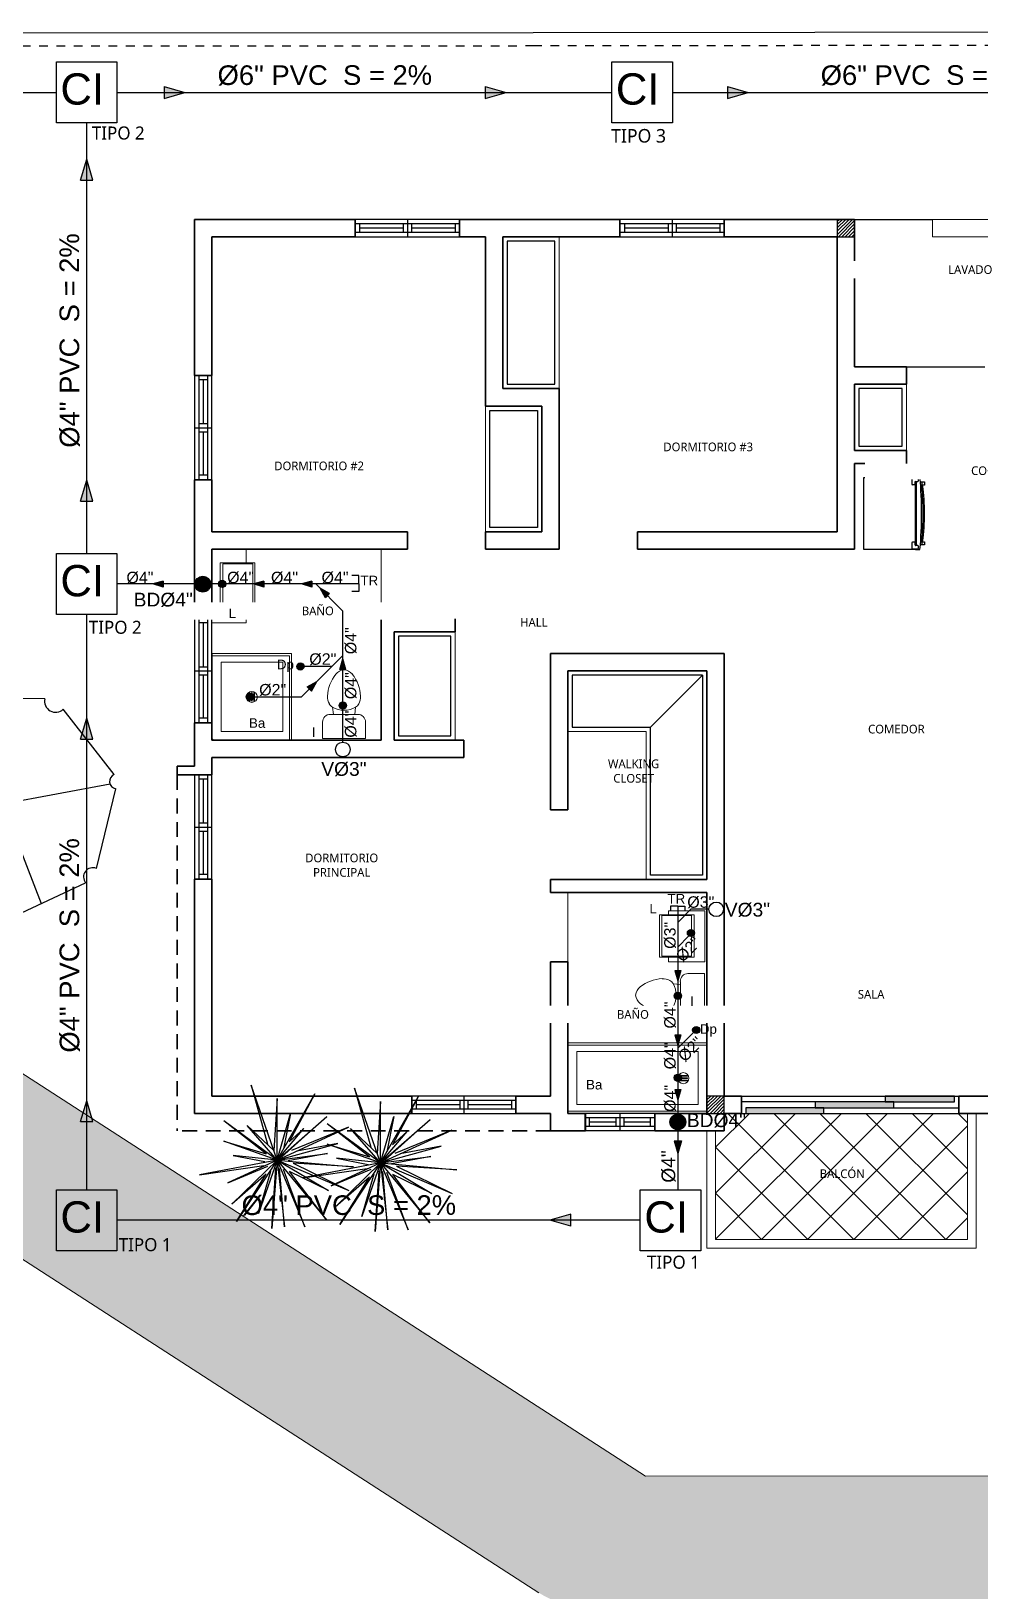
# Model space of a CAD drawing. Header units: feet. Extents: x 1019 to 2236, y -546 to 122.
# Drawn here: x 1073.39 to 1084.31, y 90.85 to 108.82 of the extents above; entities that cross this region are included whole.
import ezdxf

# ---------------------------------------------------------------- set-up
doc = ezdxf.new("R2010")
doc.units = ezdxf.units.FT
doc.header["$LTSCALE"] = 0.05
doc.header["$MEASUREMENT"] = 0
doc.linetypes.add('DASHDOT', pattern=[25.4, 12.7, -6.35, 0, -6.35])
doc.linetypes.add('HIDDEN', pattern=[9.525, 6.35, -3.175])
for name, color, linetype, lineweight in [('A-GENM', 8, 'Continuous', 9), ('A-WALL', 7, 'Continuous', 25), ('arq-pisos', 251, 'Continuous', 5), ('closet', 8, 'Continuous', 5), ('COCINA', 8, 'Continuous', 25), ('I-FURN', 8, 'Continuous', 0), ('MB', 8, 'Continuous', 20), ('None', 7, 'Continuous', 5), ('P-SANR-FIXT', 8, 'Continuous', 9)]:
    doc.layers.add(name, color=color, linetype=linetype, lineweight=lineweight)
for name, color, linetype in [('AGUASNEGRAS', 4, 'Continuous'), ('columna', 9, 'Continuous'), ('MB3', 8, 'Continuous'), ('MUROS', 7, 'Continuous'), ('PERT-VENT', 8, 'Continuous'), ('PISO', 8, 'Continuous'), ('SOLAR', 2, 'DASHDOT'), ('TEXTO', 2, 'Continuous'), ('TEXXT', 2, 'Continuous'), ('TXT', 2, 'Continuous')]:
    doc.layers.add(name, color=color, linetype=linetype)
doc.layers.add('PLANTS', color=7, linetype='Continuous', true_color=0x005716)
doc.styles.add('ads', font='trebuc.ttf', dxfattribs={"height": 0.14})
doc.styles.add('DAMIAN', font='arial.ttf', dxfattribs={"height": 0.12})
doc.styles.add('grd', font='arial.ttf', dxfattribs={"height": 0.15})

# ---------------------------------------------------------------- blocks, each defined once
blk = doc.blocks.new('ARBOL4')
at = {"layer": 'PLANTS'}
for p, q in [((-0.215225, 0.439234), (-0.445698, 0.173788)), ((-0.172006, 0.430212), (0, 0)), ((0.18998, 0.442934), (-0.157772, 0.457476)), ((0.465439, 0.126688), (0.258534, 0.409628)), ((0, 0), (0.381619, 0.241316)), ((-0.474293, 0.087687), (-0.409359, -0.263952)), ((0.392021, -0.274733), (0.48214, 0.055782)), ((0, 0), (-0.436626, -0.116299)), ((-0.37373, -0.251589), (0, 0)), ((0, 0), (-0.030926, -0.456175)), ((0.410256, -0.207857), (0, 0)), ((0, 0), (0.311329, -0.356352)), ((-0.375843, -0.309965), (-0.049034, -0.484529)), ((0.011921, -0.485418), (0.345337, -0.341692))]:
    blk.add_line(p, q, dxfattribs=at)
for centre, radius, start, end in [((-0.189074, 0.45647), 0.031319, 213.386078, 1.840691), ((0.228399, 0.434803), 0.03927, 168.050674, 320.127319), ((-0.47347, 0.135212), 0.047533, 269.007996, 54.248581), ((0.474388, 0.091377), 0.036427, 104.220505, 282.287354), ((0, 0), 0.01, 0, 180), ((0, 0), 0.01, 180, 0), ((-0.383672, -0.280455), 0.030531, 284.858551, 147.280869), ((0.371318, -0.310052), 0.04094, 59.622765, 230.608597), ((-0.018543, -0.484042), 0.030495, 357.413361, 180.915833)]:
    blk.add_arc(centre, radius, start, end, dxfattribs=at)
blk = doc.blocks.new('T36')
at = {"color": 86, "linetype": 'Continuous'}
for p, q in [((-0.0034, -0.0094), (-0.0541, 0.4721)), ((-0.0541, 0.4721), (-0.0034, 0.092)), ((-0.0034, -0.0094), (0.0979, 0.4721)), ((-0.0034, 0.092), (0.0979, 0.4721)), ((-0.0034, -0.0094), (-0.2936, 0.3918)), ((-0.2936, 0.3918), (-0.0795, 0.0666)), ((-0.0034, -0.0094), (-0.1808, 0.3454)), ((-0.1808, 0.3454), (-0.083, 0.1007)), ((-0.0034, -0.0094), (0.3071, 0.3693)), ((-0.0034, -0.0094), (0.1233, 0.3454)), ((0.3071, 0.3693), (0.0526, 0.0804)), ((0.1233, 0.3454), (0.0526, 0.0804)), ((-0.0034, -0.0094), (-0.3329, 0.244)), ((-0.3329, 0.244), (-0.0288, 0.0159)), ((-0.0034, -0.0094), (-0.1048, 0.2947)), ((-0.1048, 0.2947), (-0.0107, 0.0594)), ((-0.0034, -0.0094), (0.3767, 0.244)), ((0.3767, 0.244), (0.0473, 0.0413)), ((-0.0034, -0.0094), (-0.4596, 0.1426)), ((-0.4596, 0.1426), (-0.1302, 0.0413)), ((-0.0034, -0.0094), (-0.2315, 0.1173)), ((-0.2315, 0.1173), (-0.1302, 0.0413)), ((-0.0034, -0.0094), (0.4021, 0.1173)), ((0.4021, 0.1173), (0.0473, 0.0159)), ((-0.0034, -0.0094), (-0.3076, 0.0159)), ((-0.3076, 0.0159), (-0.0795, 0.0159)), ((-0.0034, -0.0094), (0.4274, 0.0413)), ((0.4274, 0.0413), (0.0473, -0.0094)), ((-0.0034, -0.0094), (-0.4343, -0.2629)), ((-0.4343, -0.2629), (-0.0887, -0.0901)), ((-0.0034, -0.0094), (-0.3836, -0.0854)), ((-0.3836, -0.0854), (-0.0585, -0.0418)), ((-0.0034, -0.0094), (-0.1808, -0.3896)), ((-0.0034, -0.0094), (-0.1808, -0.2375)), ((-0.1808, -0.2375), (-0.0585, -0.0418)), ((-0.0288, -0.0854), (-0.1808, -0.3896)), ((-0.0034, -0.0094), (-0.0541, -0.3642)), ((-0.0541, -0.3642), (-0.0288, -0.0854)), ((-0.0034, -0.0094), (0.1832, -0.4725)), ((-0.0034, -0.0094), (0.4274, -0.1868)), ((-0.0034, -0.0094), (0.0219, -0.2882)), ((-0.0034, -0.0094), (0.3514, -0.0601)), ((-0.0034, -0.0094), (0.1993, -0.2882)), ((-0.0034, -0.0094), (0.326, -0.2375)), ((0.0219, -0.2882), (0.0219, -0.0854)), ((0.1993, -0.2882), (0.0473, -0.0601)), ((0.1832, -0.4725), (0.0473, -0.0854)), ((0.3514, -0.0601), (0.0726, -0.0348)), ((0.4274, -0.1868), (0.0979, -0.0601)), ((0.0979, -0.0601), (0.326, -0.2375))]:
    blk.add_line(p, q, dxfattribs=at)
blk = doc.blocks.new('Arbol222')
at = {"layer": 'PLANTS', "lineweight": 15, "xscale": 1.5, "yscale": 1.5, "zscale": 1.5}
blk.add_blockref('T36', (0.005, 0.014), dxfattribs=at)
blk = doc.blocks.new('A$C7FF54E45')
at = {"layer": 'SOLAR', "linetype": 'Continuous', "ltscale": 0.15}
blk.add_lwpolyline([(66.124, 33.191), (34.853, 30.693), (7.642, 28.496), (3.32, 28.119), (3.338, 28.271), (7.63, 28.645), (34.841, 30.843), (66.26, 33.352), (68.078, 13.246), (60.53, 11.749), (47.102, 9.086), (34.373, 6.546), (24.073, 4.557), (22.007, 4.131), (9.481, 1.696), (-0.018, -0.156), (0, 0)], dxfattribs=at)
at = {"layer": 'SOLAR', "ltscale": 0.03}
blk.add_lwpolyline([(3.342, 28.196), (7.636, 28.57), (34.847, 30.768), (66.118, 33.265), (67.917, 13.367), (60.501, 11.896), (47.073, 9.233), (34.344, 6.693), (24.044, 4.704), (21.978, 4.278), (9.452, 1.843), (0, 0), (3.328, 28.184)], dxfattribs=at)
blk = doc.blocks.new('bath_sink_6127 - bath_sink_6127-542651-Nivel 1')
at = {"layer": 'I-FURN'}
for p, q in [((0.293, 0.244), (0.293, 0.4)), ((0.395, 0.244), (-0.005, 0.244)), ((-0.005, 0.244), (-0.005, -0.245)), ((0.025, -0.234), (0.025, 0.233)), ((0.025, 0.233), (0.369, 0.233)), ((0.369, 0.233), (0.369, -0.234)), ((0.395, -0.245), (0.395, 0.244)), ((-0.005, -0.245), (0.395, -0.245)), ((0.369, -0.234), (0.025, -0.234)), ((0.293, -0.448), (0.293, -0.245)), ((-0.1, -0.448), (0.293, -0.448))]:
    blk.add_line(p, q, dxfattribs=at)
blk = doc.blocks.new('Toilet_-_Tank_-_3D_4840 - 17_ High_ Seat Not Visible-536545-Nivel 1')
at = {"layer": 'P-SANR-FIXT'}
for p, q in [((0.248, 0.489), (-0.248, 0.489)), ((-0.248, 0.489), (-0.248, 0.298)), ((0.248, 0.298), (0.248, 0.489)), ((-0.159, 0.21), (-0.123, 0.21)), ((-0.123, 0.21), (-0.132, 0.127)), ((-0.123, 0.21), (0.123, 0.21)), ((0.132, 0.127), (0.123, 0.21)), ((0.123, 0.21), (0.159, 0.21))]:
    blk.add_line(p, q, dxfattribs=at)
for centre, radius, start, end in [((-0.159, 0.298), 0.0889, 180, 270), ((0.159, 0.298), 0.0889, 270, 360), ((-0.023, 0.008), 0.167, 151.0596, 182.709), ((-0.083, 0.041), 0.0995, 119.8981, 151.0596), ((0, -0.104), 0.266, 90.1019, 119.8981), ((0, -0.104), 0.266, 60.1019, 89.8981), ((0.083, 0.041), 0.0995, 28.9404, 60.1019), ((0.023, 0.008), 0.167, 357.291, 28.9404), ((0.25, 0.021), 0.441, 182.709, 218.5058), ((-0.25, 0.021), 0.441, 321.4942, 357.291), ((0.011, -0.169), 0.136, 218.5058, 265.219), ((-0.011, -0.169), 0.136, 274.781, 321.4942)]:
    blk.add_arc(centre, radius, start, end, dxfattribs=at)
blk = doc.blocks.new('Shower_Stall_9385 - 1-684532-Nivel 1')
at = {"layer": 'P-SANR-FIXT'}
for p, q in [((-0.576, 0.533), (0.424, 0.533)), ((-0.576, -0.381), (-0.576, 0.533)), ((0.424, 0.508), (-0.551, 0.508)), ((-0.551, -0.381), (-0.551, 0.508)), ((-0.475, -0.279), (-0.475, 0.432)), ((-0.475, 0.432), (0.322, 0.432)), ((0.322, 0.432), (0.322, -0.279)), ((-0.121, 0.108), (-0.032, 0.108)), ((-0.032, 0.099), (-0.121, 0.099)), ((-0.121, 0.081), (-0.032, 0.081)), ((-0.032, 0.072), (-0.121, 0.072)), ((-0.121, 0.053), (-0.032, 0.053)), ((-0.032, 0.044), (-0.121, 0.044)), ((0.322, -0.279), (-0.475, -0.279)), ((-0.576, -0.381), (-0.551, -0.381)), ((-0.551, -0.381), (0.398, -0.381))]:
    blk.add_line(p, q, dxfattribs=at)
for centre, radius, start, end in [((-0.076, 0.076), 0.0635, 360, 180), ((-0.076, 0.076), 0.0635, 0, 180), ((-0.076, 0.076), 0.0635, 180, 360), ((-0.076, 0.076), 0.0635, 180, 360), ((-0.121, 0.103), 0.00444, 90, 270), ((-0.121, 0.076), 0.00444, 90, 270), ((-0.121, 0.049), 0.00444, 90, 270), ((-0.032, 0.103), 0.00444, 270, 90), ((-0.032, 0.076), 0.00444, 270, 90), ((-0.032, 0.049), 0.00444, 270, 90), ((0.398, -0.356), 0.0254, 270, 360)]:
    blk.add_arc(centre, radius, start, end, dxfattribs=at)
blk = doc.blocks.new('bath_sink_6127 - bath_sink_6127-V2-Nivel 1')
at = {"layer": 'I-FURN'}
for p, q in [((0.293, 0.297), (-0.127, 0.297)), ((-0.127, 0.297), (-0.127, -0.29)), ((0.395, 0.244), (-0.005, 0.244)), ((-0.005, 0.244), (-0.005, -0.245)), ((0.025, -0.234), (0.025, 0.233)), ((0.025, 0.233), (0.369, 0.233)), ((0.293, 0.244), (0.293, 0.297)), ((0.369, 0.233), (0.369, -0.234)), ((0.395, -0.245), (0.395, 0.244)), ((0.293, -0.29), (-0.127, -0.29)), ((-0.005, -0.245), (0.395, -0.245)), ((0.369, -0.234), (0.025, -0.234)), ((0.293, -0.29), (0.293, -0.245))]:
    blk.add_line(p, q, dxfattribs=at)
blk = doc.blocks.new('A$C007B5363')
at = {"layer": 'COCINA'}
for p, q in [((0, 0.829), (0.594, 0.829)), ((0, 0), (0, 0.829)), ((0.551, 0.816), (0.551, 0.752)), ((0.621, 0.822), (0.557, 0.822)), ((0.557, 0.746), (0.582, 0.746)), ((0.589, 0.752), (0.589, 0.778)), ((0.594, 0.829), (0.601, 0.829)), ((0.594, 0.822), (0.594, 0.829)), ((0.594, 0.045), (0.594, 0.784)), ((0.595, 0.784), (0.621, 0.784)), ((0.601, 0.829), (0.601, 0.822)), ((0.645, 0.829), (0.601, 0.829)), ((0.601, 0.784), (0.601, 0.044)), ((0.627, 0.791), (0.627, 0.816)), ((0.649, 0.778), (0.671, 0.778)), ((0.671, 0.74), (0.651, 0.74)), ((0.671, 0.778), (0.698, 0.778)), ((0.671, 0.74), (0.671, 0.778)), ((0.671, 0.74), (0.671, 0.778)), ((0.698, 0.74), (0.671, 0.74)), ((0.671, 0.74), (0.671, 0.702)), ((0.671, 0.702), (0.671, 0.74)), ((0.699, 0.74), (0.699, 0.778)), ((0.654, 0.702), (0.671, 0.702)), ((0.594, 0), (0, 0)), ((0.551, 0.076), (0.551, 0.013)), ((0.582, 0.083), (0.557, 0.083)), ((0.557, 0.006), (0.621, 0.006)), ((0.589, 0.051), (0.589, 0.076)), ((0.594, 0), (0.594, 0.006)), ((0.594, 0), (0.601, 0)), ((0.621, 0.044), (0.595, 0.044)), ((0.601, 0.006), (0.601, 0)), ((0.601, 0), (0.645, 0)), ((0.627, 0.013), (0.627, 0.038)), ((0.671, 0.051), (0.649, 0.051)), ((0.651, 0.089), (0.671, 0.089)), ((0.671, 0.127), (0.654, 0.127)), ((0.671, 0.127), (0.671, 0.089)), ((0.671, 0.089), (0.671, 0.127)), ((0.671, 0.089), (0.698, 0.089)), ((0.671, 0.051), (0.671, 0.089)), ((0.671, 0.051), (0.671, 0.089)), ((0.698, 0.051), (0.671, 0.051)), ((0.699, 0.051), (0.699, 0.089))]:
    blk.add_line(p, q, dxfattribs=at)
for centre, radius, start, end in [((0.557, 0.816), 0.00635, 90, 180), ((0.557, 0.752), 0.00635, 180, 270), ((0.582, 0.752), 0.00635, 270, 360), ((0.595, 0.778), 0.00635, 90, 180), ((0.621, 0.816), 0.00635, 360, 90), ((0.621, 0.791), 0.00635, 270, 360), ((-3.851, 0.414), 4.515, 354.7351, 5.2649), ((-1.675, 0.414), 2.373, 352.1151, 7.8849), ((-3.079, 0.414), 3.761, 355.6182, 4.3818), ((0.557, 0.076), 0.00635, 90, 180), ((0.557, 0.013), 0.00635, 180, 270), ((0.582, 0.076), 0.00635, 360, 90), ((0.595, 0.051), 0.00635, 180, 270), ((0.621, 0.038), 0.00635, 360, 90), ((0.621, 0.013), 0.00635, 270, 360)]:
    blk.add_arc(centre, radius, start, end, dxfattribs=at)
blk = doc.blocks.new('A$C45091238')
for points in [[(1.653, 0.133), (2.45, 0.133), (2.45, 0.2), (1.653, 0.2)], [(0.05, 0), (0.946, 0), (0.946, 0.067), (0.05, 0.067)], [(0.846, 0.067), (1.753, 0.067), (1.753, 0.133), (0.846, 0.133)]]:
    blk.add_hatch(color=256).paths.add_polyline_path(points)
at = {"layer": 'PERT-VENT', "extrusion": (-6.28888e-16, -1.94037e-15, -1)}
for points in [[(-1.653, 0.133), (-2.45, 0.133), (-2.45, 0.2), (-1.653, 0.2)], [(-0.05, 0), (-0.946, 0), (-0.946, 0.067), (-0.05, 0.067)], [(-0.846, 0.067), (-1.753, 0.067), (-1.753, 0.133), (-0.846, 0.133)]]:
    blk.add_lwpolyline(points, close=True, dxfattribs=at)
at = {"layer": 'PISO'}
for p, q in [((0, 0.2), (2.5, 0.2)), ((0, 0), (2.5, 0))]:
    blk.add_line(p, q, dxfattribs=at)
at = {"layer": 'PISO', "extrusion": (-6.28888e-16, -1.94037e-15, -1)}
for p, q in [((0.896, 0.133), (0, 0.133)), ((1.753, 0.067), (2.5, 0.067))]:
    blk.add_line(p, q, dxfattribs=at)
blk = doc.blocks.new('A$C24CF40E6')
at = {"layer": 'P-SANR-FIXT', "extrusion": (-2.36783e-12, 8.94772e-16, -1)}
for p, q in [((0, 0.814), (1.6, 0.814)), ((1.6, 0.789), (0, 0.789)), ((1.6, 0.814), (1.6, 0.789)), ((1.6, 0.025), (1.6, 0.789)), ((0.102, 0.713), (1.498, 0.713)), ((1.498, 0.713), (1.498, 0.102)), ((1.283, 0.439), (1.373, 0.439)), ((1.373, 0.43), (1.283, 0.43)), ((1.283, 0.412), (1.373, 0.412)), ((1.373, 0.403), (1.283, 0.403)), ((1.283, 0.384), (1.373, 0.384)), ((1.373, 0.375), (1.283, 0.375)), ((1.498, 0.102), (0.102, 0.102))]:
    blk.add_line(p, q, dxfattribs=at)
at = {"layer": 'P-SANR-FIXT', "extrusion": (2.36783e-12, 8.94772e-16, -1)}
for p, q in [((0, 0.814), (0, 0.789)), ((0, 0.025), (0, 0.789)), ((0.102, 0.713), (0.102, 0.102))]:
    blk.add_line(p, q, dxfattribs=at)
at = {"layer": 'P-SANR-FIXT', "extrusion": (-2.36783e-12, -8.94772e-16, -1)}
for p, q in [((1.6, 0.025), (0, 0.025)), ((0, 0), (1.6, 0)), ((1.6, 0), (1.6, 0.025))]:
    blk.add_line(p, q, dxfattribs=at)
at = {"layer": 'P-SANR-FIXT', "extrusion": (2.36783e-12, -8.94772e-16, -1)}
blk.add_line((0, 0), (0, 0.025), dxfattribs=at)
at = {"layer": 'P-SANR-FIXT', "extrusion": (-2.36783e-12, 8.94772e-16, -1)}
for centre, radius, start, end in [((-1.328, 0.407), 0.0635, 0, 180), ((-1.328, 0.407), 0.0635, 0, 180), ((-1.328, 0.407), 0.0635, 180, 0), ((-1.328, 0.407), 0.0635, 180, 0), ((-1.283, 0.434), 0.00444, 270, 90), ((-1.283, 0.407), 0.00444, 270, 90), ((-1.283, 0.38), 0.00444, 270, 90), ((-1.373, 0.434), 0.00444, 90, 270), ((-1.373, 0.407), 0.00444, 90, 270), ((-1.373, 0.38), 0.00444, 90, 270)]:
    blk.add_arc(centre, radius, start, end, dxfattribs=at)
blk = doc.blocks.new('A$C18ED6237')
at = {"layer": 'PERT-VENT', "extrusion": (-2.36783e-12, 8.94772e-16, -1)}
for p, q in [((1.2, 0.2), (0, 0.2)), ((0.6, 0.2), (0.6, 0)), ((1.2, 0.15), (0, 0.15)), ((1.2, 0.05), (0, 0.05)), ((0.054, 0.05), (0.054, 0.15)), ((0.553, 0.1), (0.054, 0.1)), ((0.553, 0.15), (0.553, 0.05)), ((0.647, 0.15), (0.647, 0.05)), ((1.153, 0.1), (0.647, 0.1)), ((0, 0), (1.2, 0))]:
    blk.add_line(p, q, dxfattribs=at)
at = {"layer": 'PERT-VENT'}
blk.add_line((1.153, 0.05), (1.153, 0.15), dxfattribs=at)
blk = doc.blocks.new('A$C012446DC')
at = {"layer": 'PISO'}
h = blk.add_hatch(dxfattribs=at)
h.set_pattern_fill('ANSI31', color=256, scale=0.008571, angle=180)
h.set_pattern_definition([(225, (206536.064322, 1154820.960068), (0.0192434059784, -0.0192434059784), [])])
h.paths.add_polyline_path([(0, 0), (0.2, 0), (0.2, 0.2), (0, 0.2)])
at = {"layer": 'columna'}
blk.add_lwpolyline([(0.2, 0.2), (0, 0.2), (0, 0), (0.2, 0)], close=True, dxfattribs=at)
blk = doc.blocks.new('A$C791B5281')
at = {"layer": 'MUROS', "lineweight": 35}
blk.add_line((4.9, 10.3, 1.239), (5.1, 10.3, 1.239), dxfattribs=at)
for p in [(1.5, 10.1, 1.239), (4.9, 10.1, 1.239), (8.3, 10.1, 1.239), (0, 0, 1.239), (3.5, 0, 1.239), (6.3, 0, 1.239), (9.8, 0, 1.239)]:
    blk.add_blockref('A$C012446DC', p)

msp = doc.modelspace()

# ---------------------------------------------------------------- hatches: boundary and pattern name
at = {"layer": 'AGUASNEGRAS'}
for points in [[(1074.92, 108.046), (1075.16, 108.115), (1074.92, 108.184)], [(1078.619, 108.046), (1078.859, 108.115), (1078.619, 108.184)], [(1081.408, 108.046), (1081.648, 108.115), (1081.408, 108.184)], [(1074.097, 107.105), (1074.028, 107.345), (1073.958, 107.105)], [(1074.097, 103.406), (1074.028, 103.646), (1073.958, 103.406)], [(1074.908, 102.417), (1074.788, 102.452), (1074.908, 102.486)], [(1076.068, 102.417), (1075.948, 102.452), (1076.068, 102.486)], [(1076.621, 102.417), (1076.501, 102.452), (1076.621, 102.486)], [(1076.943, 101.468), (1076.978, 101.588), (1077.012, 101.468)], [(1076.568, 101.268), (1076.678, 101.328), (1076.617, 101.219)], [(1074.097, 100.665), (1074.028, 100.905), (1073.958, 100.665)], [(1080.87, 98), (1080.835, 97.88), (1080.801, 98)], [(1080.87, 97.258), (1080.835, 97.138), (1080.801, 97.258)], [(1074.097, 96.258), (1074.028, 96.497), (1073.958, 96.258)], [(1080.87, 96.629), (1080.835, 96.509), (1080.801, 96.629)], [(1080.877, 96.037), (1080.835, 95.893), (1080.794, 96.037)], [(1079.603, 95.191), (1079.363, 95.122), (1079.603, 95.053)]]:
    msp.add_hatch(color=256, dxfattribs=at).paths.add_polyline_path(points)
at = {"layer": 'AGUASNEGRAS', "ltscale": 3}
h = msp.add_hatch(color=256, dxfattribs=at)
h.dxf.hatch_style = 1
edge = h.paths.add_edge_path()
edge.add_arc((1075.365, 102.449), 0.091, 0, 360)
h = msp.add_hatch(color=256, dxfattribs=at)
h.dxf.hatch_style = 1
edge = h.paths.add_edge_path()
edge.add_arc((1075.588, 102.452), 0.0413, 180, 540, ccw=False)
h = msp.add_hatch(color=256, dxfattribs=at)
h.dxf.hatch_style = 1
edge = h.paths.add_edge_path()
edge.add_arc((1076.489, 101.502), 0.0413, 180, 540, ccw=False)
h = msp.add_hatch(color=256, dxfattribs=at)
h.dxf.hatch_style = 1
edge = h.paths.add_edge_path()
edge.add_arc((1075.907, 101.152), 0.0413, 180, 540, ccw=False)
h = msp.add_hatch(color=256, dxfattribs=at)
h.dxf.hatch_style = 1
edge = h.paths.add_edge_path()
edge.add_arc((1076.978, 101.052), 0.0413, 180, 540, ccw=False)
h = msp.add_hatch(color=256, dxfattribs=at)
h.dxf.hatch_style = 1
edge = h.paths.add_edge_path()
edge.add_arc((1080.987, 98.431), 0.0413, 0, 360)
h = msp.add_hatch(color=256, dxfattribs=at)
h.dxf.hatch_style = 1
edge = h.paths.add_edge_path()
edge.add_arc((1080.836, 96.764), 0.0413, 180, 540, ccw=False)
h = msp.add_hatch(color=256, dxfattribs=at)
h.dxf.hatch_style = 1
edge = h.paths.add_edge_path()
edge.add_arc((1080.836, 96.254), 0.091, 0, 360)
at = {"layer": 'PISO'}
h = msp.add_hatch(dxfattribs=at)
h.set_pattern_fill('NET', color=256, scale=3, angle=45, style=0)
h.set_pattern_definition([(45, (1081.2707, 94.90206), (-0.265165, 0.265165), []), (135, (1081.2707, 94.90206), (-0.265165, -0.265165), [])])
h.paths.add_polyline_path([(1081.271, 94.902), (1081.271, 96.152), (1081.371, 96.152), (1081.371, 96.352), (1084.171, 96.352), (1084.171, 94.902)])

# ---------------------------------------------------------------- linework, layer by layer
at = {"layer": 'A-GENM', "extrusion": (7.74729e-15, 7.31823e-14, -1)}
for p, q in [((1070.904, 98.35), (1080.465, 92.173)), ((1070.673, 96.364), (1079.234, 90.832))]:
    msp.add_line(p, q, dxfattribs=at)
at = {"layer": 'A-GENM'}
msp.add_line((1080.465, 92.173), (1085.178, 92.179), dxfattribs=at)
at = {"layer": 'A-WALL', "lineweight": 35, "extrusion": (-2.36783e-12, 8.94772e-16, -1)}
for p, q in [((1077.121, 106.652), (1075.271, 106.652)), ((1075.271, 106.652), (1075.271, 104.852)), ((1077.121, 106.452), (1077.121, 106.652)), ((1080.167, 106.652), (1078.321, 106.652)), ((1078.321, 106.652), (1078.321, 106.452)), ((1080.167, 106.452), (1080.167, 106.652)), ((1082.871, 106.652), (1081.371, 106.652)), ((1081.371, 106.652), (1081.371, 106.452)), ((1082.871, 104.952), (1082.871, 106.652)), ((1075.471, 106.452), (1077.121, 106.452)), ((1075.471, 104.852), (1075.471, 106.452)), ((1078.321, 106.452), (1078.621, 106.452)), ((1078.621, 106.452), (1078.621, 104.502)), ((1078.821, 106.452), (1080.167, 106.452)), ((1078.821, 104.702), (1078.821, 106.452)), ((1081.371, 106.452), (1082.671, 106.452)), ((1082.671, 106.452), (1082.671, 103.052)), ((1083.471, 104.952), (1082.871, 104.952)), ((1083.471, 104.752), (1083.471, 104.952)), ((1075.471, 104.852), (1075.271, 104.852)), ((1082.871, 103.991), (1082.871, 104.752)), ((1082.871, 104.752), (1083.471, 104.752)), ((1079.471, 104.702), (1078.821, 104.702)), ((1079.471, 102.852), (1079.471, 104.702)), ((1079.271, 104.502), (1078.621, 104.502)), ((1079.271, 103.052), (1079.271, 104.502)), ((1082.871, 103.991), (1083.471, 103.991)), ((1082.871, 102.852), (1082.871, 103.841)), ((1082.871, 103.841), (1083.471, 103.841)), ((1075.471, 103.652), (1075.271, 103.652)), ((1075.271, 103.652), (1075.271, 102.052)), ((1075.471, 103.052), (1075.471, 103.652)), ((1077.721, 103.052), (1075.471, 103.052)), ((1077.721, 102.852), (1077.721, 103.052)), ((1078.621, 103.052), (1079.271, 103.052)), ((1078.621, 103.052), (1078.621, 102.852)), ((1082.671, 103.052), (1080.371, 103.052)), ((1080.371, 103.052), (1080.371, 102.852)), ((1075.471, 102.852), (1077.721, 102.852)), ((1075.471, 102.052), (1075.471, 102.852)), ((1078.621, 102.852), (1079.471, 102.852)), ((1080.371, 102.852), (1082.871, 102.852)), ((1075.271, 102.052), (1075.471, 102.052)), ((1075.271, 102.052), (1075.471, 102.052)), ((1078.271, 102.052), (1077.421, 102.052)), ((1077.421, 102.052), (1077.421, 100.652)), ((1078.271, 101.902), (1077.571, 101.902)), ((1077.571, 100.652), (1077.571, 101.902)), ((1081.371, 101.652), (1079.371, 101.652)), ((1079.371, 101.652), (1079.371, 99.851)), ((1081.371, 96.552), (1081.371, 101.652)), ((1079.571, 101.452), (1081.171, 101.452)), ((1079.571, 99.851), (1079.571, 101.452)), ((1081.171, 101.452), (1081.171, 99.048)), ((1075.471, 100.852), (1075.271, 100.852)), ((1075.271, 100.352), (1075.271, 100.852)), ((1075.47, 100.652), (1075.47, 100.849)), ((1077.571, 100.652), (1077.571, 100.952)), ((1077.421, 100.652), (1075.47, 100.652)), ((1078.371, 100.652), (1077.571, 100.652)), ((1078.371, 100.452), (1078.371, 100.652)), ((1075.471, 100.452), (1078.371, 100.452)), ((1075.071, 100.252), (1075.071, 100.352)), ((1079.571, 99.851), (1079.371, 99.851)), ((1075.271, 99.052), (1075.271, 96.352)), ((1075.471, 96.552), (1075.471, 99.052)), ((1079.371, 99.048), (1079.371, 98.898)), ((1081.171, 99.048), (1079.371, 99.048)), ((1079.371, 98.898), (1081.171, 98.898)), ((1081.171, 98.898), (1081.171, 96.352)), ((1079.571, 98.098), (1079.371, 98.098)), ((1079.371, 98.098), (1079.371, 96.552)), ((1079.571, 96.352), (1079.571, 98.098)), ((1077.771, 96.552), (1075.471, 96.552)), ((1077.771, 96.352), (1077.771, 96.552)), ((1079.371, 96.552), (1078.971, 96.552)), ((1078.971, 96.552), (1078.971, 96.352)), ((1078.971, 96.552), (1078.971, 96.352)), ((1081.571, 96.552), (1081.371, 96.552)), ((1084.071, 96.552), (1084.071, 96.352)), ((1084.871, 96.552), (1084.071, 96.552)), ((1075.271, 96.352), (1077.771, 96.352)), ((1079.371, 96.352), (1078.971, 96.352)), ((1079.371, 96.352), (1079.371, 96.152)), ((1079.571, 96.352), (1079.771, 96.352)), ((1080.571, 96.352), (1081.171, 96.352)), ((1081.371, 96.152), (1081.371, 96.352)), ((1081.571, 96.352), (1081.371, 96.352)), ((1084.071, 96.352), (1084.671, 96.352)), ((1079.371, 96.152), (1079.771, 96.152)), ((1080.571, 96.152), (1081.371, 96.152))]:
    msp.add_line(p, q, dxfattribs=at)
at = {"layer": 'A-WALL', "lineweight": 35}
for p, q in [((1075.471, 100.252), (1075.471, 100.452)), ((1075.071, 100.352), (1075.271, 100.352)), ((1075.071, 100.252), (1075.471, 100.252)), ((1081.571, 96.552), (1081.571, 96.352)), ((1079.771, 96.352), (1079.771, 96.152)), ((1080.571, 96.352), (1080.571, 96.152))]:
    msp.add_line(p, q, dxfattribs=at)
at = {"layer": 'A-WALL', "extrusion": (-1.74148e-10, 1.01069e-11, -1)}
for p, q in [((1079.767, 96.152), (1079.767, 96.352)), ((1079.767, 96.152), (1079.767, 96.352)), ((1080.571, 96.352), (1080.571, 96.152))]:
    msp.add_line(p, q, dxfattribs=at)
at = {"layer": 'A-WALL', "extrusion": (-1.74148e-10, 1.01075e-11, -1)}
msp.add_line((1080.571, 96.352), (1080.571, 96.152), dxfattribs=at)
at = {"layer": 'AGUASNEGRAS', "ltscale": 3}
for p, q in [((1066.305, 108.115), (1073.679, 108.115)), ((1074.376, 108.115), (1080.076, 108.115)), ((1080.773, 108.115), (1086.578, 108.115)), ((1074.028, 102.802), (1074.028, 107.765)), ((1077.161, 102.452), (1074.376, 102.452)), ((1074.028, 95.472), (1074.028, 102.101)), ((1076.501, 101.152), (1076.978, 101.629)), ((1076.851, 101.502), (1076.53, 101.502)), ((1075.911, 101.152), (1076.501, 101.152)), ((1080.836, 98.554), (1080.986, 98.704)), ((1081.194, 98.704), (1080.986, 98.704)), ((1080.836, 98.269), (1080.964, 98.397)), ((1080.836, 97.103), (1081.013, 97.28)), ((1080.404, 95.122), (1074.376, 95.122))]:
    msp.add_line(p, q, dxfattribs=at)
at = {"layer": 'AGUASNEGRAS', "extrusion": (-2.36783e-12, 8.94772e-16, -1)}
msp.add_line((1084.071, 96.552), (1084.071, 96.352), dxfattribs=at)
at = {"layer": 'AGUASNEGRAS', "elevation": 0}
for points in [[(1073.679, 108.466), (1074.376, 108.466), (1074.376, 107.765), (1073.679, 107.765)], [(1080.076, 108.466), (1080.773, 108.466), (1080.773, 107.765), (1080.076, 107.765)]]:
    msp.add_lwpolyline(points, close=True, dxfattribs=at)
at = {"layer": 'AGUASNEGRAS'}
for points in [[(1074.92, 108.184), (1074.92, 108.046), (1075.16, 108.115)], [(1074.92, 108.184), (1075.16, 108.115)], [(1078.619, 108.184), (1078.619, 108.046), (1078.859, 108.115)], [(1078.619, 108.184), (1078.859, 108.115)], [(1081.408, 108.184), (1081.408, 108.046), (1081.648, 108.115)], [(1081.408, 108.184), (1081.648, 108.115)], [(1073.958, 107.105), (1074.097, 107.105), (1074.028, 107.345)], [(1073.958, 107.105), (1074.028, 107.345)], [(1073.958, 103.406), (1074.097, 103.406), (1074.028, 103.646)], [(1073.958, 103.406), (1074.028, 103.646)], [(1076.826, 102.341), (1076.716, 102.402)], [(1077.012, 101.468), (1076.943, 101.468), (1076.978, 101.588)], [(1077.012, 101.468), (1076.978, 101.588)], [(1073.958, 100.665), (1074.097, 100.665), (1074.028, 100.905)], [(1073.958, 100.665), (1074.028, 100.905)], [(1080.801, 98), (1080.87, 98), (1080.835, 97.88)], [(1080.801, 98), (1080.835, 97.88)], [(1080.801, 97.258), (1080.87, 97.258), (1080.835, 97.138)], [(1080.801, 97.258), (1080.835, 97.138)], [(1073.958, 96.258), (1074.097, 96.258), (1074.028, 96.497)], [(1073.958, 96.258), (1074.028, 96.497)], [(1080.801, 96.629), (1080.87, 96.629), (1080.835, 96.509)], [(1080.801, 96.629), (1080.835, 96.509)], [(1080.794, 96.037), (1080.877, 96.037), (1080.835, 95.893)], [(1080.794, 96.037), (1080.835, 95.893)], [(1079.603, 95.053), (1079.603, 95.191), (1079.363, 95.122)], [(1079.603, 95.053), (1079.363, 95.122)]]:
    msp.add_lwpolyline(points, dxfattribs=at)
for points in [[(1073.679, 102.802), (1074.376, 102.802), (1074.376, 102.101), (1073.679, 102.101)], [(1073.679, 95.472), (1074.376, 95.472), (1074.376, 94.771), (1073.679, 94.771)], [(1080.404, 95.472), (1081.101, 95.472), (1081.101, 94.771), (1080.404, 94.771)]]:
    msp.add_lwpolyline(points, close=True, dxfattribs=at)
at = {"layer": 'AGUASNEGRAS', "elevation": 0}
for points in [[(1074.908, 102.486), (1074.908, 102.417), (1074.788, 102.452)], [(1074.908, 102.486), (1074.788, 102.452)], [(1076.068, 102.486), (1076.068, 102.417), (1075.948, 102.452)], [(1076.068, 102.486), (1075.948, 102.452)], [(1076.621, 102.486), (1076.621, 102.417), (1076.501, 102.452)], [(1076.621, 102.486), (1076.501, 102.452)], [(1076.617, 101.219), (1076.568, 101.268), (1076.678, 101.328)], [(1076.617, 101.219), (1076.678, 101.328)]]:
    msp.add_lwpolyline(points, dxfattribs=at)
at = {"layer": 'AGUASNEGRAS', "ltscale": 3}
for points in [[(1077.161, 102.452), (1077.161, 102.549), (1077.08, 102.549)], [(1077.161, 102.452), (1077.161, 102.364), (1077.08, 102.364)], [(1080.836, 98.741), (1080.751, 98.741), (1080.75, 98.687)], [(1080.836, 98.741), (1080.915, 98.741), (1080.915, 98.687)]]:
    msp.add_lwpolyline(points, dxfattribs=at)
for centre, radius in [((1075.365, 102.449), 0.091), ((1075.588, 102.452), 0.0413), ((1075.588, 102.452), 0.0413), ((1076.489, 101.502), 0.0413), ((1076.489, 101.502), 0.0413), ((1075.907, 101.152), 0.0413), ((1075.907, 101.152), 0.0413), ((1076.978, 101.052), 0.0413), ((1076.978, 101.052), 0.0413), ((1076.978, 100.545), 0.0851), ((1081.278, 98.704), 0.0837), ((1080.987, 98.431), 0.0413), ((1080.836, 96.764), 0.0413), ((1080.836, 96.764), 0.0413), ((1080.836, 96.254), 0.091)]:
    msp.add_circle(centre, radius, dxfattribs=at)
at = {"layer": 'closet', "extrusion": (-2.36783e-12, 8.94772e-16, -1)}
for p, q in [((1079.471, 104.702), (1079.471, 106.452)), ((1078.621, 103.052), (1078.621, 104.502)), ((1079.571, 100.752), (1080.471, 100.752)), ((1080.471, 100.752), (1080.471, 99.048))]:
    msp.add_line(p, q, dxfattribs=at)
at = {"layer": 'closet'}
for p, q in [((1083.471, 103.991), (1083.471, 104.752)), ((1079.571, 98.098), (1079.571, 98.898))]:
    msp.add_line(p, q, dxfattribs=at)
at = {"layer": 'MB', "extrusion": (-2.36783e-12, 8.94772e-16, -1)}
for p, q in [((1083.771, 106.452), (1083.771, 106.652)), ((1086.071, 106.652), (1083.771, 106.652)), ((1083.771, 106.452), (1086.071, 106.452))]:
    msp.add_line(p, q, dxfattribs=at)
at = {"layer": 'MB3', "linetype": 'HIDDEN', "lineweight": 35, "ltscale": 0.54}
for p in [(1075.071, 100.252), (1079.371, 96.152)]:
    msp.add_line(p, (1075.071, 96.152), dxfattribs=at)
at = {"layer": 'P-SANR-FIXT', "extrusion": (-2.36783e-12, 8.94772e-16, -1)}
msp.add_line((1081.171, 97.166), (1081.171, 97.141), dxfattribs=at)
at = {"layer": 'P-SANR-FIXT'}
for p, q in [((1084.171, 96.352), (1084.171, 94.902)), ((1084.271, 96.352), (1084.271, 94.802)), ((1081.171, 96.152), (1081.171, 94.802)), ((1081.271, 96.152), (1081.271, 94.902)), ((1081.271, 94.902), (1084.171, 94.902)), ((1081.171, 94.802), (1084.271, 94.802))]:
    msp.add_line(p, q, dxfattribs=at)
at = {"layer": 'P-SANR-FIXT', "extrusion": (-2.36783e-12, 8.94772e-16, -1)}
for centre in [(-1080.816, 96.787, 0), (-1080.816, 96.759, 0), (-1080.816, 96.732, 0)]:
    msp.add_arc(centre, 0.00444, 270, 90, dxfattribs=at)
at = {"layer": 'PERT-VENT', "extrusion": (-1.74148e-10, 1.01069e-11, -1)}
for p, q in [((1080.571, 96.352), (1079.767, 96.352)), ((1080.571, 96.302), (1079.767, 96.302)), ((1080.122, 96.302), (1080.122, 96.202)), ((1080.169, 96.352), (1080.169, 96.152)), ((1080.216, 96.302), (1080.216, 96.202)), ((1080.521, 96.202), (1080.521, 96.302)), ((1080.571, 96.202), (1079.767, 96.202)), ((1080.571, 96.152), (1079.767, 96.152)), ((1080.122, 96.252), (1079.821, 96.252)), ((1080.521, 96.252), (1080.216, 96.252))]:
    msp.add_line(p, q, dxfattribs=at)
at = {"layer": 'PERT-VENT', "extrusion": (-1.74151e-10, 1.01069e-11, -1)}
msp.add_line((1079.817, 96.202), (1079.817, 96.302), dxfattribs=at)
at = {"layer": 'PISO'}
for p, q in [((1082.871, 106.652), (1083.771, 106.652)), ((1083.471, 104.952), (1084.371, 104.952))]:
    msp.add_line(p, q, dxfattribs=at)
for points in [[(1078.871, 104.752), (1079.421, 104.752), (1079.421, 106.402), (1078.871, 106.402)], [(1082.921, 104.041), (1083.421, 104.041), (1083.421, 104.702), (1082.921, 104.702)], [(1078.671, 104.452), (1079.221, 104.452), (1079.221, 103.102), (1078.671, 103.102)], [(1079.621, 100.802), (1080.521, 100.802), (1081.121, 101.402), (1079.621, 101.402)], [(1080.521, 100.802), (1081.121, 101.402), (1081.121, 99.098), (1080.521, 99.098)]]:
    msp.add_lwpolyline(points, close=True, dxfattribs=at)

# ---------------------------------------------------------------- block references
for name, p in [('A$C18ED6237', (1077.121, 106.452)), ('A$C18ED6237', (1080.171, 106.452)), ('A$C24CF40E6', (1079.571, 96.352)), ('A$C18ED6237', (1077.771, 96.352))]:
    msp.add_blockref(name, p)
at = {"layer": 'COCINA', "extrusion": (-2.36783e-12, 8.94772e-16, -1), "xscale": -1}
msp.add_blockref('A$C007B5363', (-1082.98, 102.85, 0), dxfattribs=at)
at = {"layer": 'I-FURN', "extrusion": (-2.36783e-12, 8.94772e-16, -1), "xscale": -1}
msp.add_blockref('bath_sink_6127 - bath_sink_6127-542651-Nivel 1', (-1075.571, 102.452, 0), dxfattribs=at)
at = {"layer": 'I-FURN', "extrusion": (-2.36783e-12, 8.94772e-16, -1), "xscale": -1, "rotation": 180}
msp.add_blockref('bath_sink_6127 - bath_sink_6127-V2-Nivel 1', (-1081.02, 98.397, 0), dxfattribs=at)
at = {"layer": 'None', "lineweight": 15}
for name, p, xscale, yscale, zscale, rotation in [('ARBOL4', (1073.061, 99.914), 2.714450404586388, 2.714450404586388, 2.714450404586388, 258.7903459937169), ('Arbol222', (1076.223, 95.816), 1.215642893999417, 1.215642893999417, 1.215642893999417, 258.7903459937172), ('Arbol222', (1077.413, 95.782), 1.215642893999417, 1.215642893999417, 1.215642893999417, 258.7903459937172)]:
    msp.add_blockref(name, p, dxfattribs=dict(at, xscale=xscale, yscale=yscale, zscale=zscale, rotation=rotation))
at = {"layer": 'P-SANR-FIXT', "extrusion": (-2.36783e-12, 8.94772e-16, -1), "xscale": -1}
for name, p, rotation in [('Shower_Stall_9385 - 1-684532-Nivel 1', (-1075.854, 101.075, 0), 90), ('Toilet_-_Tank_-_3D_4840 - 17_ High_ Seat Not Visible-536545-Nivel 1', (-1076.992, 101.159, 0), 180), ('Toilet_-_Tank_-_3D_4840 - 17_ High_ Seat Not Visible-536545-Nivel 1', (-1080.655, 97.715, 0), 90)]:
    msp.add_blockref(name, p, dxfattribs=dict(at, rotation=rotation))
at = {"layer": 'PISO', "rotation": 168.7903459937098}
msp.add_blockref('A$C7FF54E45', (1127.14, 108.559), dxfattribs=at)
at = {"layer": 'PISO'}
msp.add_blockref('A$C45091238', (1081.571, 96.352), dxfattribs=at)

# ---------------------------------------------------------------- texts
at = {"layer": 'TEXTO', "char_height": 0.36, "width": 5.03948, "attachment_point": 9, "style": 'grd'}
for insert in [(1074.228, 107.969), (1080.625, 107.969), (1074.228, 102.305), (1074.228, 94.975), (1080.953, 94.975)]:
    msp.add_mtext('CI', dxfattribs=dict(at, insert=insert))
at = {"layer": 'TEXXT', "style": 'DAMIAN'}
for s, insert, char_height, width, attachment_point, rotation in [('%%C6" PVC  S = 2%', (1075.535, 108.426), 0.22589, 3.50414, 1, 0.0552), ('%%C6" PVC  S = 2%', (1082.481, 108.426), 0.22589, 3.50414, 1, 0.0552), ('%%C4" PVC  S = 2%', (1073.717, 104.021), 0.22589, 3.50414, 1, 90.0552), (' %%C4"', (1077.002, 101.954), 0.132, 3.4848, 3, 90), (' %%C4"', (1077.002, 101.436), 0.132, 3.4848, 3, 90), (' %%C4"', (1077.002, 100.993), 0.132, 3.4848, 3, 90), ('%%C4" PVC  S = 2%', (1073.717, 97.053), 0.22589, 3.50414, 1, 90.0552), (' %%C3"', (1080.679, 98.56), 0.132, 3.4848, 3, 90), (' %%C2"', (1081.018, 98.4), 0.132, 3.4848, 3, 45), (' %%C2"', (1081.044, 97.25), 0.132, 3.4848, 3, 45), (' %%C4"', (1080.679, 97.172), 0.132, 3.4848, 3, 90), (' %%C4"', (1080.679, 96.682), 0.132, 3.4848, 3, 90), (' %%C4"', (1080.648, 95.928), 0.1584, 4.18176, 3, 90), ('%%C4" PVC  S = 2%', (1075.812, 95.408), 0.22589, 3.50414, 1, 0.0552)]:
    msp.add_mtext(s, dxfattribs=dict(at, insert=insert, char_height=char_height, width=width, attachment_point=attachment_point, rotation=rotation))
at = {"layer": 'TEXXT', "attachment_point": 3, "style": 'DAMIAN'}
for s, insert, char_height, width in [(' %%C4"', (1074.797, 102.593), 0.132, 3.4848), (' %%C4"', (1075.957, 102.593), 0.132, 3.4848), (' %%C4"', (1076.462, 102.593), 0.132, 3.4848), (' %%C4"', (1077.044, 102.593), 0.132, 3.4848), (' TR', (1077.385, 102.547, -224.56), 0.11, 2.904), (' Dp', (1076.415, 101.58, 1.752), 0.11, 2.904), (' %%C2"', (1076.903, 101.653), 0.132, 3.4848), (' %%C2"', (1076.326, 101.3), 0.132, 3.4848), (' Ba', (1076.085, 100.905), 0.11, 2.904), (' I', (1076.664, 100.8), 0.11, 2.904), ('{\\fArial|b0|i0|c238|p34;V%%C}3{\\fArial|b0|i0|c238|p34;"}', (1077.251, 100.4), 0.1584, 4.18176), (' TR', (1080.921, 98.881, -224.56), 0.11, 2.904), (' %%C3"', (1081.256, 98.854), 0.132, 3.4848), (' L', (1080.595, 98.766), 0.11, 2.904), ('{\\fArial|b0|i0|c238|p34;V%%C}3{\\fArial|b0|i0|c238|p34;"}', (1081.898, 98.779), 0.1584, 4.18176), (' Ba', (1079.967, 96.739), 0.11, 2.904), (' BD%%C4"', (1081.621, 96.354), 0.1584, 4.18176)]:
    msp.add_mtext(s, dxfattribs=dict(at, insert=insert, char_height=char_height, width=width))
at = {"layer": 'TXT', "attachment_point": 2, "style": 'ads'}
for s, insert, char_height, width in [('TIPO 2', (1074.392, 107.722), 0.15, 3.84), ('TIPO 3', (1080.384, 107.693), 0.156, 4.42728), ('TIPO 2', (1074.357, 102.028), 0.15, 3.84), ('WALKING\\PCLOSET', (1080.327, 100.43), 0.1, 2.838), ('SALA', (1083.062, 97.775), 0.1, 2.838), ('BALCÓN', (1082.73, 95.708), 0.1, 2.838), ('TIPO 1', (1074.701, 94.916), 0.15, 3.84), ('TIPO 1', (1080.785, 94.714), 0.15, 3.84)]:
    msp.add_mtext(s, dxfattribs=dict(at, insert=insert, char_height=char_height, width=width))

# ---------------------------------------------------------------- next in the draw order: texts
at = {"layer": 'TXT', "char_height": 0.1, "width": 2.838, "attachment_point": 2, "style": 'ads', "bg_fill": 2}
for s, insert in [('LAVADO', (1084.204, 106.124)), ('DORMITORIO #3', (1081.186, 104.081)), ('DORMITORIO #2', (1076.705, 103.862)), ('COCINA', (1084.46, 103.807)), ('BAÑO', (1076.69, 102.192)), ('COMEDOR', (1083.353, 100.83, -0.337)), ('DORMITORIO \\PPRINCIPAL', (1076.965, 99.346)), ('BAÑO', (1080.319, 97.543))]:
    msp.add_mtext(s, dxfattribs=dict(at, insert=insert))

# ---------------------------------------------------------------- next in the draw order: hatches: boundary and pattern name
at = {"layer": 'AGUASNEGRAS', "ltscale": 3}
h = msp.add_hatch(color=256, dxfattribs=at)
h.dxf.hatch_style = 1
edge = h.paths.add_edge_path()
edge.add_arc((1080.836, 97.708), 0.0413, 0, 360)
h = msp.add_hatch(color=256, dxfattribs=at)
h.dxf.hatch_style = 1
edge = h.paths.add_edge_path()
edge.add_arc((1081.048, 97.314), 0.0413, 180, 540, ccw=False)

# ---------------------------------------------------------------- next in the draw order: linework, layer by layer
at = {"layer": 'A-WALL', "lineweight": 35}
for p, q in [((1083.471, 103.991), (1083.471, 103.841)), ((1075.271, 99.052), (1075.471, 99.052))]:
    msp.add_line(p, q, dxfattribs=at)
at = {"layer": 'A-WALL', "lineweight": 35, "extrusion": (-2.36783e-12, 8.94772e-16, -1)}
for p, q in [((1075.271, 103.652), (1075.471, 103.652)), ((1075.471, 103.652), (1075.271, 103.652))]:
    msp.add_line(p, q, dxfattribs=at)
at = {"layer": 'AGUASNEGRAS', "ltscale": 3}
msp.add_line((1080.836, 98.741), (1080.836, 95.465), dxfattribs=at)
for centre in [(1080.836, 97.708), (1081.048, 97.314), (1081.048, 97.314)]:
    msp.add_circle(centre, 0.0413, dxfattribs=at)
at = {"layer": 'closet'}
msp.add_line((1077.421, 102.052), (1077.421, 102.852), dxfattribs=at)

# ---------------------------------------------------------------- next in the draw order: block references
msp.add_blockref('A$C791B5281', (1081.171, 96.352, -1.239))
at = {"rotation": 90}
for p in [(1075.471, 103.652), (1075.471, 100.852), (1075.471, 99.052)]:
    msp.add_blockref('A$C18ED6237', p, dxfattribs=at)

# ---------------------------------------------------------------- next in the draw order: texts
at = {"layer": 'TEXXT', "insert": (1080.679, 97.642), "char_height": 0.132, "width": 3.4848, "attachment_point": 3, "rotation": 90, "style": 'DAMIAN'}
msp.add_mtext(' %%C4"', dxfattribs=at)
at = {"layer": 'TEXXT', "char_height": 0.11, "width": 2.904, "attachment_point": 3, "style": 'DAMIAN'}
for s, insert in [(' I', (1081.021, 97.7)), (' Dp', (1081.286, 97.38, 1.752))]:
    msp.add_mtext(s, dxfattribs=dict(at, insert=insert))
at = {"layer": 'TXT', "insert": (1079.178, 102.06), "char_height": 0.1, "width": 2.838, "attachment_point": 2, "style": 'ads', "bg_fill": 2}
msp.add_mtext('HALL', dxfattribs=at)

# ---------------------------------------------------------------- next in the draw order: hatches: boundary and pattern name
at = {"layer": 'arq-pisos'}
h = msp.add_hatch(dxfattribs=at)
h.set_pattern_fill('AR-HBONE', color=256, scale=0.06, angle=90)
h.set_pattern_definition([(135, (856.79267, 405.36653), (-0.33941125, 5e-17), [0.72, -0.24]), (225, (856.62297, 405.53623), (-0.33941125, 5e-17), [0.72, -0.24])])
edge = h.paths.add_edge_path()
edge.add_line((1103.57, 105.028), (1103.832, 105.837))
edge.add_line((1103.832, 105.837), (1102.289, 106.336))
edge.add_line((1102.289, 106.336), (1097.934, 92.887))
edge.add_arc((1096.983, 93.195), 1, 270.0737, 342.057, ccw=False)
edge.add_line((1096.984, 92.195), (1087.178, 92.183))
edge.add_line((1087.178, 92.183), (1087.178, 95.352))
edge.add_line((1087.178, 95.352), (1085.174, 95.349))
edge.add_line((1085.174, 95.349), (1085.178, 92.179))
edge.add_line((1085.178, 92.179), (1080.465, 92.173))
edge.add_line((1080.465, 92.173), (1070.904, 98.35))
edge.add_line((1070.904, 98.35), (1070.673, 96.364))
edge.add_line((1070.673, 96.364), (1079.234, 90.832))
edge.add_arc((1079.777, 91.672), 1, 237.1316, 270.0737)
edge.add_line((1079.778, 90.672), (1080.467, 90.671))
edge.add_line((1080.467, 90.671), (1087.644, 90.68))
edge.add_line((1087.644, 90.68), (1087.644, 90.682))
edge.add_line((1087.644, 90.682), (1096.14, 90.693))
edge.add_line((1096.14, 90.693), (1096.327, 89.549))
edge.add_arc((1097.314, 89.71), 1, 189.2909, 252.057)
edge.add_line((1097.006, 88.759), (1116.044, 82.594))
edge.add_line((1116.044, 82.594), (1116.352, 83.545))
edge.add_line((1116.352, 83.545), (1097.89, 89.524))
edge.add_line((1097.89, 89.524), (1102.974, 105.221))
edge.add_line((1102.974, 105.221), (1103.57, 105.028))
h.paths.add_polyline_path([(1106.587, 104.944), (1106.325, 104.136), (1107.543, 103.742), (1109.073, 108.502), (1108.705, 108.621), (1108.219, 108.623), (1106.986, 104.815)])

# ---------------------------------------------------------------- next in the draw order: linework, layer by layer
at = {"layer": 'A-WALL', "lineweight": 35}
msp.add_line((1078.271, 101.902), (1078.271, 102.052), dxfattribs=at)
at = {"layer": 'closet'}
msp.add_line((1078.271, 101.902), (1078.271, 100.652), dxfattribs=at)
at = {"layer": 'PISO'}
msp.add_lwpolyline([(1077.621, 100.702), (1078.221, 100.702), (1078.221, 101.852), (1077.621, 101.852)], close=True, dxfattribs=at)

# ---------------------------------------------------------------- next in the draw order: texts
at = {"layer": 'TXT', "insert": (1076.69, 102.192), "char_height": 0.1, "width": 2.838, "attachment_point": 2, "style": 'ads', "bg_fill": 2}
msp.add_mtext('BAÑO', dxfattribs=at)

# ---------------------------------------------------------------- next in the draw order: hatches: boundary and pattern name
at = {"layer": 'AGUASNEGRAS'}
msp.add_hatch(color=256, dxfattribs=at).paths.add_polyline_path([(1076.777, 102.293), (1076.716, 102.402), (1076.826, 102.341)])

# ---------------------------------------------------------------- next in the draw order: linework, layer by layer
at = {"layer": 'AGUASNEGRAS', "ltscale": 3}
for p in [(1076.666, 102.452), (1076.978, 100.63)]:
    msp.add_line(p, (1076.978, 102.14), dxfattribs=at)
at = {"layer": 'AGUASNEGRAS'}
msp.add_lwpolyline([(1076.826, 102.341), (1076.777, 102.293), (1076.716, 102.402)], dxfattribs=at)

# ---------------------------------------------------------------- next in the draw order: texts
at = {"layer": 'TEXXT', "attachment_point": 3, "style": 'DAMIAN'}
for s, insert, char_height, width in [(' BD%%C4"', (1075.25, 102.351), 0.1584, 4.18176), (' L', (1075.749, 102.169), 0.11, 2.904)]:
    msp.add_mtext(s, dxfattribs=dict(at, insert=insert, char_height=char_height, width=width))

doc.saveas('drawing.dxf')
